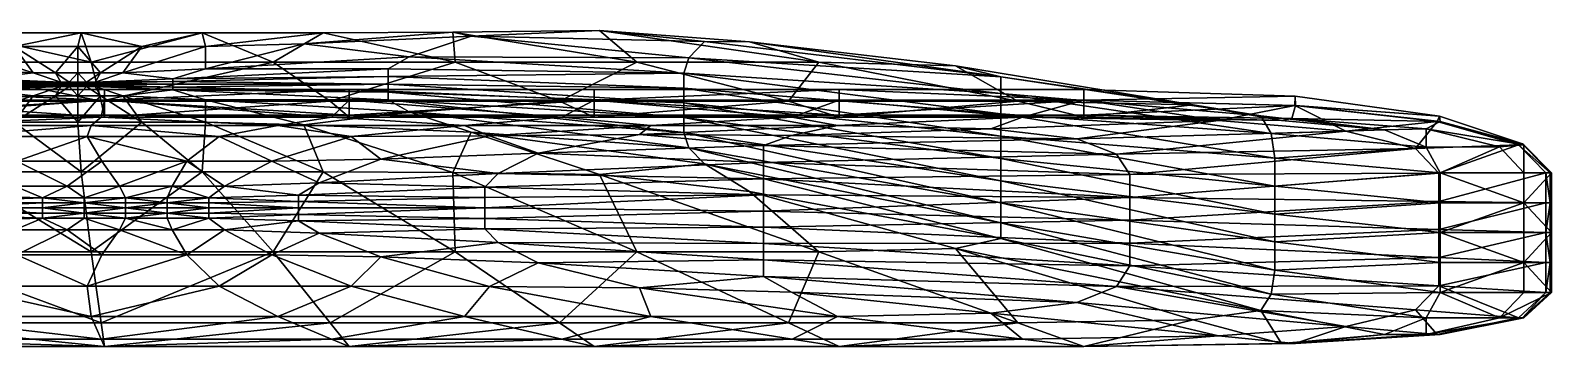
# Model space of a CAD drawing. Header units: centimetres. Extents: x -1.31 to 1.83, y 0.68 to 1.07.
# Drawn here: x -0.07 to 1.832, y 0.678 to 1.073 of the extents above; entities that cross this region are included whole.
import ezdxf

# ---------------------------------------------------------------- set-up
doc = ezdxf.new("R2010")
doc.units = ezdxf.units.CM
doc.header["$MEASUREMENT"] = 0

msp = doc.modelspace()

# ---------------------------------------------------------------- meshes
at = {"color": 251, "true_color": 0x666666}
mesh = msp.add_polyface(dxfattribs=at)
corners = [(-0.0389, 0.9912, 1.5828), (-0.0669, 0.9912, 1.5828), (-0.0907, 0.9583, 1.5828), (-0.1704, 0.9862, 1.5828), (-0.1705, 0.9583, 1.5828), (-0.0324, 1.003, 1.5828), (-0.0324, 1.0044, 1.5828), (-0.1294, 1.0023, 1.5828), (-0.1294, 0.9988, 1.5828), (-0.1294, 1.0057, 1.5828), (-0.1294, 1.0091, 1.5828), (-0.3991, 1.0057, 1.5828), (-0.0324, 1.007, 1.5828), (-0.0324, 1.0057, 1.5828), (-0.1294, 1.0125, 1.5828), (-0.3991, 1.0154, 1.5828), (-0.0324, 1.0083, 1.5828), (-0.0389, 1.0201, 1.5828), (-0.0669, 1.0201, 1.5828), (-0.1704, 1.0251, 1.5828), (-0.0907, 1.053, 1.5828), (-0.1705, 1.053, 1.5828), (-0.158, 1.0698, 1.3039), (-0.3092, 1.0698, 1.3039), (-0.2934, 1.0562, 1.5828), (-0.0068, 1.0698, 1.3039), (-0.0109, 1.053, 1.5828), (-0.2685, 0.9844, -0.4643), (-0.2219, 1.0332, 0.4672), (0.018, 0.9844, -0.4643), (0.0056, 1.0332, 0.4672), (0.0222, 0.9993, -2.1654), (-0.2841, 0.9993, -2.1654), (0.0222, 0.9859, -1.7862), (-0.2841, 0.9859, -1.7862), (-0.2841, 0.9672, -1.4069), (0.0222, 0.9859, -2.5447), (-0.27, 0.9646, -3.1506), (-0.2841, 0.9859, -2.5447)]
mesh.append_faces([[corners[k] for k in face] for face in [(0, 1, 2), (1, 3, 4), (1, 0, 5), (6, 7, 5), (5, 7, 8), (3, 1, 8), (8, 1, 5), (9, 10, 11), (10, 9, 12), (12, 9, 13), (7, 6, 9), (9, 6, 13), (10, 14, 15), (16, 17, 18), (19, 14, 18), (18, 14, 16), (14, 10, 16), (16, 10, 12), (17, 20, 18), (18, 20, 21), (20, 22, 21), (21, 22, 23), (24, 19, 21), (21, 19, 18), (22, 20, 25), (25, 20, 26), (20, 17, 26), (27, 28, 29), (29, 28, 30), (28, 22, 30), (30, 22, 25), (31, 32, 33), (33, 32, 34), (34, 35, 33), (36, 37, 38), (38, 32, 36), (36, 32, 31)]], dxfattribs={"color": 251})
mesh = msp.add_polyface(dxfattribs=at)
corners = [(0.1445, 0.8962, 1.2999), (0.0689, 0.9583, 1.5828), (-0.0068, 0.8962, 1.2999), (-0.0109, 0.9583, 1.5828), (0.0171, 0.9912, 1.5828), (0.0451, 0.9912, 1.5828), (0.1486, 0.9583, 1.5828), (0.1076, 0.9988, 1.5828), (0.0106, 1.003, 1.5828), (0.1076, 1.0023, 1.5828), (0.0106, 1.0044, 1.5828), (-0.0002, 1.0044, 1.5828), (-0.0002, 1.003, 1.5828), (0.1076, 1.0057, 1.5828), (0.0106, 1.0057, 1.5828), (0.1076, 1.0091, 1.5828), (0.0106, 1.007, 1.5828), (-0.0002, 1.007, 1.5828), (-0.0002, 1.0057, 1.5828), (0.0106, 1.0083, 1.5828), (0.1076, 1.0125, 1.5828), (0.0451, 1.0201, 1.5828), (0.0171, 1.0201, 1.5828), (-0.0002, 1.0083, 1.5828), (-0.0109, 1.053, 1.5828), (0.0689, 1.053, 1.5828), (0.1445, 1.0698, 1.3039), (-0.0068, 1.0698, 1.3039), (0.1486, 1.053, 1.5828), (0.0056, 1.0332, 0.4672), (0.2332, 1.0332, 0.4672), (0.018, 0.9844, -0.4643), (0.0056, 0.9541, -4.2099), (0.1658, 0.9405, -5.327), (0.0007, 0.9405, -5.327), (0.1251, 0.9096, -6.1067), (0.0189, 0.9096, -6.1067), (0.0412, 0.8785, -6.565)]
mesh.append_faces([[corners[k] for k in face] for face in [(0, 1, 2), (2, 1, 3), (1, 4, 3), (4, 1, 5), (5, 1, 6), (5, 7, 8), (7, 9, 8), (8, 9, 10), (10, 11, 8), (8, 11, 12), (12, 4, 8), (8, 4, 5), (9, 13, 10), (10, 13, 14), (15, 16, 13), (13, 16, 14), (16, 17, 14), (14, 17, 18), (18, 11, 14), (14, 11, 10), (16, 15, 19), (19, 15, 20), (20, 21, 19), (21, 22, 19), (19, 22, 23), (23, 17, 19), (19, 17, 16), (24, 22, 25), (26, 27, 25), (25, 27, 24), (22, 21, 25), (25, 21, 28), (27, 26, 29), (30, 31, 29), (32, 33, 34), (34, 35, 36), (35, 37, 36)]], dxfattribs={"color": 251})
mesh = msp.add_polyface(dxfattribs=at)
corners = [(0.2716, 0.9552, 1.5828), (0.1486, 0.9862, 1.5828), (0.1486, 0.9583, 1.5828), (0.0451, 0.9912, 1.5828), (0.0689, 0.9583, 1.5828), (0.1445, 0.8962, 1.2999), (0.2957, 0.8962, 1.2999), (0.1076, 0.9988, 1.5828), (0.1076, 1.0023, 1.5828), (0.3772, 0.9959, 1.5828), (0.3772, 0.9862, 1.5828), (0.3772, 1.0057, 1.5828), (0.1076, 1.0091, 1.5828), (0.1076, 1.0057, 1.5828), (0.1486, 1.0251, 1.5828), (0.0451, 1.0201, 1.5828), (0.1076, 1.0125, 1.5828), (0.3772, 1.0251, 1.5828), (0.3772, 1.0154, 1.5828), (0.1486, 1.053, 1.5828), (0.2716, 1.0562, 1.5828), (0.2957, 1.0698, 1.3039), (0.1445, 1.0698, 1.3039), (0.0689, 1.053, 1.5828), (0.0056, 1.0332, 0.4672), (0.2332, 1.0332, 0.4672), (0.3046, 0.9844, -0.4643), (0.018, 0.9844, -0.4643), (0.0222, 0.9646, -1.0277), (0.3284, 0.9646, -1.0277), (0.3284, 0.9672, -1.4069), (0.0222, 0.9672, -1.4069), (0.0222, 0.9859, -1.7862), (0.3284, 0.9859, -1.7862), (0.3284, 0.9993, -2.1654), (0.0222, 0.9993, -2.1654), (0.0222, 0.9859, -2.5447), (0.3284, 0.9859, -2.5447), (0.3061, 0.9646, -3.1506), (0.018, 0.9646, -3.1506), (0.239, 0.9541, -4.2099), (0.0056, 0.9541, -4.2099), (0.1658, 0.9405, -5.327), (0.1251, 0.9096, -6.1067), (0.0007, 0.9405, -5.327), (0.1068, 0.8785, -6.565), (0.1723, 0.8785, -6.565), (0.2314, 0.9096, -6.1067)]
mesh.append_faces([[corners[k] for k in face] for face in [(0, 1, 2), (2, 1, 3), (4, 5, 2), (2, 5, 6), (1, 7, 3), (8, 7, 9), (7, 1, 10), (11, 12, 13), (13, 8, 11), (14, 15, 16), (17, 14, 16), (12, 18, 16), (15, 14, 19), (19, 14, 20), (21, 22, 19), (19, 22, 23), (24, 22, 25), (26, 27, 25), (22, 21, 25), (27, 26, 28), (28, 26, 29), (29, 30, 28), (28, 30, 31), (31, 30, 32), (32, 30, 33), (33, 34, 32), (32, 34, 35), (35, 34, 36), (36, 34, 37), (37, 38, 36), (36, 38, 39), (38, 40, 39), (39, 40, 41), (40, 42, 41), (42, 43, 44), (45, 43, 46), (46, 43, 47), (43, 42, 47)]], dxfattribs={"color": 251})
mesh = msp.add_polyface(dxfattribs=at)
corners = [(0.4577, 0.8954, 1.2999), (0.2716, 0.9552, 1.5828), (0.2957, 0.8962, 1.2999), (0.1486, 0.9583, 1.5828), (0.1486, 0.9862, 1.5828), (0.4031, 0.9712, 1.5828), (0.4808, 0.9457, 1.5828), (0.3772, 0.9959, 1.5828), (0.1076, 0.9988, 1.5828), (0.3772, 0.9862, 1.5828), (0.3772, 1.0154, 1.5828), (0.1076, 1.0091, 1.5828), (0.3772, 1.0057, 1.5828), (0.1076, 1.0023, 1.5828), (0.4031, 1.0401, 1.5828), (0.1486, 1.0251, 1.5828), (0.3772, 1.0251, 1.5828), (0.1076, 1.0125, 1.5828), (0.4577, 1.0706, 1.3039), (0.2957, 1.0698, 1.3039), (0.2716, 1.0562, 1.5828), (0.1486, 1.053, 1.5828), (0.4808, 1.0657, 1.5828), (0.4607, 1.0332, 0.4672), (0.5912, 0.9844, -0.4643), (0.3046, 0.9844, -0.4643), (0.2332, 1.0332, 0.4672), (0.6347, 0.9646, -1.0277), (0.3284, 0.9672, -1.4069), (0.3284, 0.9646, -1.0277), (0.6347, 0.9859, -1.7862), (0.3284, 0.9993, -2.1654), (0.3284, 0.9859, -1.7862), (0.3061, 0.9646, -3.1506), (0.3284, 0.9859, -2.5447), (0.5941, 0.9646, -3.1506), (0.6347, 0.9859, -2.5447), (0.4723, 0.9541, -4.2099), (0.5036, 0.9411, -5.3079), (0.3309, 0.9405, -5.327), (0.1658, 0.9405, -5.327), (0.239, 0.9541, -4.2099), (0.3678, 0.9121, -6.0304), (0.2314, 0.9096, -6.1067), (0.2907, 0.8824, -6.4313), (0.1723, 0.8785, -6.565), (0.5147, 0.8942, -6.0304), (0.4981, 0.8771, -6.1067)]
mesh.append_faces([[corners[k] for k in face] for face in [(0, 1, 2), (2, 1, 3), (4, 1, 5), (5, 1, 6), (1, 0, 6), (7, 8, 9), (9, 4, 5), (10, 11, 12), (12, 13, 7), (14, 15, 16), (17, 10, 16), (18, 19, 20), (20, 19, 21), (22, 18, 20), (15, 14, 20), (20, 14, 22), (19, 18, 23), (24, 25, 23), (23, 25, 26), (26, 19, 23), (27, 28, 29), (25, 24, 29), (30, 31, 32), (32, 28, 30), (33, 34, 35), (34, 31, 36), (37, 38, 39), (40, 41, 39), (39, 41, 37), (41, 33, 37), (37, 33, 35), (38, 42, 39), (39, 42, 43), (42, 44, 43), (43, 44, 45), (43, 40, 39), (44, 42, 46), (47, 44, 46)]], dxfattribs={"color": 251})
mesh = msp.add_polyface(dxfattribs=at)
corners = [(0.7726, 0.9062, 1.3019), (0.7532, 0.9265, 1.3034), (0.4808, 0.9457, 1.5828), (0.4031, 0.9712, 1.5828), (0.7467, 0.9456, 1.3039), (0.3772, 0.9862, 1.5828), (0.7467, 0.9641, 1.3039), (0.3772, 0.9959, 1.5828), (0.7467, 0.9825, 1.3039), (0.3772, 1.0057, 1.5828), (0.7467, 1.001, 1.3039), (0.3772, 1.0154, 1.5828), (0.7467, 1.0194, 1.3039), (0.3772, 1.0251, 1.5828), (0.7532, 1.0386, 1.3039), (0.4031, 1.0401, 1.5828), (0.4808, 1.0657, 1.5828), (0.7726, 1.0592, 1.3039), (0.6413, 1.0729, 1.3039), (0.4577, 1.0706, 1.3039), (0.4607, 1.0332, 0.4672), (0.6882, 1.0332, 0.4672), (0.8777, 0.9844, -0.4643), (0.5912, 0.9844, -0.4643), (0.6347, 0.9646, -1.0277), (0.9409, 0.9672, -1.4069), (0.6347, 0.9672, -1.4069), (0.3284, 0.9672, -1.4069), (0.3284, 0.9646, -1.0277), (0.6347, 0.9859, -1.7862), (0.6347, 0.9993, -2.1654), (0.3284, 0.9993, -2.1654), (0.6347, 0.9859, -2.5447), (0.8821, 0.9646, -3.1506), (0.5941, 0.9646, -3.1506), (0.3284, 0.9859, -2.5447), (0.7057, 0.9541, -4.2099), (0.4723, 0.9541, -4.2099), (0.5036, 0.9411, -5.3079), (0.6914, 0.943, -5.2507), (0.8464, 0.9291, -5.2507), (0.5645, 0.9196, -5.8013)]
mesh.append_faces([[corners[k] for k in face] for face in [(0, 1, 2), (2, 1, 3), (1, 4, 3), (3, 4, 5), (4, 6, 5), (5, 6, 7), (6, 8, 7), (7, 8, 9), (8, 10, 9), (9, 10, 11), (10, 12, 11), (11, 12, 13), (14, 15, 12), (12, 15, 13), (15, 14, 16), (16, 14, 17), (17, 18, 16), (18, 19, 16), (20, 19, 21), (22, 23, 21), (21, 23, 20), (19, 18, 21), (23, 22, 24), (24, 25, 26), (26, 27, 24), (28, 23, 24), (26, 25, 29), (30, 31, 29), (29, 27, 26), (32, 33, 34), (34, 35, 32), (32, 31, 30), (33, 36, 34), (34, 36, 37), (36, 38, 37), (38, 36, 39), (39, 40, 41), (41, 38, 39)]], dxfattribs={"color": 251})
mesh = msp.add_polyface(dxfattribs=at)
corners = [(0.829, 1.0588, 1.087), (0.6413, 1.0729, 1.3039), (0.7726, 1.0592, 1.3039), (0.9157, 1.0332, 0.4672), (1.0864, 1.0286, 0.4672), (1.1643, 0.9844, -0.4643), (0.8777, 0.9844, -0.4643), (0.6882, 1.0332, 0.4672), (0.6347, 0.9646, -1.0277), (0.9409, 0.9646, -1.0277), (0.9409, 0.9672, -1.4069), (0.6347, 0.9859, -1.7862), (0.9409, 0.9859, -1.7862), (0.9409, 0.9993, -2.1654), (0.6347, 0.9993, -2.1654), (0.6347, 0.9859, -2.5447), (0.9409, 0.9859, -2.5447), (0.8821, 0.9646, -3.1506), (1.1701, 0.9646, -3.1506), (1.1306, 0.95, -4.2099), (0.8813, 0.9419, -4.9582), (0.9391, 0.9541, -4.2099), (0.6914, 0.943, -5.2507), (0.7057, 0.9541, -4.2099), (0.8464, 0.9291, -5.2507), (0.8464, 0.9081, -5.3079), (0.5645, 0.9196, -5.8013), (0.7467, 0.9641, 1.3039), (0.7467, 0.9456, 1.3039), (1.1433, 0.8853, 0.4672), (0.7532, 0.9265, 1.3034), (1.1433, 0.8576, 0.4672), (0.7467, 1.001, 1.3039), (0.7467, 0.9825, 1.3039), (1.1433, 0.9408, 0.4672), (1.1433, 0.9131, 0.4672), (0.7532, 1.0386, 1.3039), (0.7467, 1.0194, 1.3039), (1.1433, 0.994, 0.4672), (1.1433, 0.9686, 0.4672), (0.8464, 0.9081, -5.3079), (0.8464, 0.9291, -5.2507), (1.2879, 0.9182, -4.2099), (0.8813, 0.9419, -4.9582), (1.2384, 0.9377, -4.2099), (1.1433, 1.0148, 0.4672)]
mesh.append_faces([[corners[k] for k in face] for face in [(0, 1, 2), (1, 0, 3), (3, 0, 4), (5, 6, 3), (3, 6, 7), (7, 1, 3), (8, 6, 9), (9, 10, 8), (6, 5, 9), (11, 10, 12), (12, 13, 11), (11, 13, 14), (14, 13, 15), (15, 13, 16), (16, 17, 15), (17, 16, 18), (19, 20, 21), (21, 20, 22), (22, 23, 21), (23, 17, 21), (21, 17, 18), (20, 24, 22), (24, 25, 26), (27, 28, 29), (28, 30, 31), (32, 33, 34), (34, 33, 35), (33, 27, 35), (35, 27, 29), (36, 37, 38), (38, 37, 39), (37, 32, 39), (39, 32, 34), (40, 41, 42), (41, 43, 44), (45, 0, 2), (2, 36, 45), (45, 36, 38)]], dxfattribs={"color": 251})
mesh = msp.add_polyface(dxfattribs=at)
corners = [(-0.0109, 0.9583, 1.5828), (0.0171, 0.9912, 1.5828), (-0.0109, 0.9912, 1.5828), (-0.0389, 0.9912, 1.5828), (-0.0324, 1.003, 1.5828), (-0.0217, 1.003, 1.5828), (-0.0217, 1.0044, 1.5828), (-0.0324, 1.0044, 1.5828), (-0.0002, 1.003, 1.5828), (-0.0109, 1.003, 1.5828), (-0.0002, 1.0044, 1.5828), (-0.0109, 1.0044, 1.5828), (-0.0324, 1.0057, 1.5828), (-0.0217, 1.0057, 1.5828), (-0.0217, 1.007, 1.5828), (-0.0324, 1.007, 1.5828), (-0.0109, 1.0057, 1.5828), (-0.0002, 1.0057, 1.5828), (-0.0002, 1.007, 1.5828), (-0.0109, 1.007, 1.5828), (-0.0324, 1.0083, 1.5828), (-0.0217, 1.0083, 1.5828), (-0.0389, 1.0201, 1.5828), (-0.0109, 1.0083, 1.5828), (-0.0002, 1.0083, 1.5828), (0.0171, 1.0201, 1.5828), (-0.0109, 1.0201, 1.5828), (-0.0109, 1.053, 1.5828)]
mesh.append_faces([[corners[k] for k in face] for face in [(0, 1, 2), (2, 3, 0), (4, 3, 5), (5, 6, 4), (4, 6, 7), (1, 8, 2), (2, 8, 9), (8, 10, 9), (9, 10, 11), (11, 6, 9), (9, 6, 5), (3, 2, 5), (5, 2, 9), (7, 6, 12), (12, 6, 13), (13, 14, 12), (12, 14, 15), (11, 10, 16), (16, 10, 17), (17, 18, 16), (16, 18, 19), (19, 14, 16), (16, 14, 13), (13, 6, 16), (16, 6, 11), (15, 14, 20), (20, 14, 21), (21, 22, 20), (19, 18, 23), (23, 18, 24), (25, 26, 24), (24, 26, 23), (22, 21, 26), (26, 21, 23), (21, 14, 23), (23, 14, 19), (26, 25, 27), (27, 22, 26)]], dxfattribs={"color": 251})
mesh = msp.add_polyface(dxfattribs=at)
corners = [(1.3836, 0.9799, -0.4643), (1.1643, 0.9844, -0.4643), (1.0864, 1.0286, 0.4672), (0.9157, 1.0332, 0.4672), (1.2471, 0.9646, -1.0277), (1.4942, 0.9606, -1.0277), (1.2471, 0.9672, -1.4069), (0.9409, 0.9672, -1.4069), (0.9409, 0.9646, -1.0277), (1.5116, 0.9793, -1.7862), (1.2471, 0.9859, -1.7862), (1.5114, 0.9909, -2.1654), (1.2471, 0.9993, -2.1654), (0.9409, 0.9993, -2.1654), (0.9409, 0.9859, -1.7862), (1.2471, 0.9859, -2.5447), (1.4152, 0.9603, -3.1506), (1.1701, 0.9646, -3.1506), (0.9409, 0.9859, -2.5447), (1.1306, 0.95, -4.2099), (0.9391, 0.9541, -4.2099), (1.1433, 0.8326, 0.4652), (0.7726, 0.9062, 1.3019), (1.1433, 0.8131, 0.4591), (1.1433, 0.8576, 0.4672), (1.4857, 0.8087, -0.4643), (1.1433, 0.8853, 0.4672), (1.4857, 0.8436, -0.4643), (1.1433, 0.9131, 0.4672), (1.4857, 0.8786, -0.4643), (1.1433, 0.9408, 0.4672), (1.3044, 0.8643, -4.2099), (0.8463, 0.8876, -5.327), (1.3044, 0.8928, -4.2099), (0.8464, 0.9081, -5.3079), (1.2879, 0.9182, -4.2099), (1.4857, 0.9135, -0.4643), (1.1433, 0.9686, 0.4672), (1.4813, 0.9442, -0.4643), (1.1433, 0.994, 0.4672), (0.8464, 0.9291, -5.2507), (1.2384, 0.9377, -4.2099), (0.8813, 0.9419, -4.9582), (1.1306, 0.95, -4.2099), (1.4152, 0.9603, -3.1506), (1.5745, 0.9472, -3.1506), (1.4683, 0.9664, -0.4643), (1.1433, 1.0148, 0.4672), (1.3836, 0.9799, -0.4643), (1.0864, 1.0286, 0.4672), (0.829, 1.0588, 1.087)]
mesh.append_faces([[corners[k] for k in face] for face in [(0, 1, 2), (2, 1, 3), (1, 0, 4), (5, 6, 4), (6, 7, 4), (4, 7, 8), (8, 1, 4), (6, 9, 10), (10, 11, 12), (12, 13, 10), (10, 13, 14), (14, 7, 10), (10, 7, 6), (12, 11, 15), (15, 16, 17), (17, 18, 15), (18, 13, 15), (15, 13, 12), (16, 19, 17), (17, 19, 20), (21, 22, 23), (24, 25, 26), (26, 27, 28), (28, 29, 30), (31, 32, 33), (33, 34, 35), (30, 36, 37), (36, 38, 37), (37, 38, 39), (35, 40, 41), (41, 42, 43), (43, 44, 41), (45, 35, 41), (38, 46, 39), (39, 46, 47), (46, 48, 47), (47, 48, 49), (49, 50, 47)]], dxfattribs={"color": 251})
mesh = msp.add_polyface(dxfattribs=at)
corners = [(-0.3092, 0.8962, 1.2999), (-0.158, 0.8962, 1.2999), (-0.1705, 0.9583, 1.5828), (-0.0907, 0.9583, 1.5828), (-0.0669, 0.9912, 1.5828), (-0.1704, 0.9862, 1.5828), (-0.2934, 0.9552, 1.5828), (-0.0109, 0.9583, 1.5828), (-0.0389, 0.9912, 1.5828), (-0.0068, 0.8962, 1.2999), (0.0222, 0.9672, -1.4069), (-0.2841, 0.9672, -1.4069), (0.0222, 0.9646, -1.0277), (-0.2841, 0.9646, -1.0277), (-0.2685, 0.9844, -0.4643), (0.018, 0.9844, -0.4643), (0.0222, 0.9859, -1.7862), (0.018, 0.9646, -3.1506), (-0.27, 0.9646, -3.1506), (0.0222, 0.9859, -2.5447), (0.0007, 0.9405, -5.327), (-0.1645, 0.9405, -5.327), (0.0056, 0.9541, -4.2099), (-0.2277, 0.9541, -4.2099), (-0.1936, 0.9096, -6.1067), (-0.0873, 0.9096, -6.1067), (-0.0243, 0.8785, -6.565), (-0.0899, 0.8785, -6.565), (-0.2213, 0.8824, -6.4313), (0.0189, 0.9096, -6.1067), (-0.0553, 0.8639, -6.7177), (-0.0033, 0.8639, -6.7177), (-0.0033, 0.8575, -6.7177), (-0.0553, 0.8575, -6.7177), (-0.1825, 0.8592, -6.565), (-0.1825, 0.8672, -6.565), (-0.0553, 0.8512, -6.7177), (-0.0033, 0.8512, -6.7177), (-0.0553, 0.8448, -6.7177), (-0.1825, 0.8512, -6.565), (-0.0068, 0.8962, 1.2999), (-0.158, 0.8962, 1.2999), (0.0056, 0.7965, 0.4509)]
mesh.append_faces([[corners[k] for k in face] for face in [(0, 1, 2), (2, 1, 3), (3, 4, 2), (2, 5, 6), (7, 8, 3), (1, 9, 3), (3, 9, 7), (10, 11, 12), (12, 11, 13), (13, 14, 12), (12, 14, 15), (16, 11, 10), (17, 18, 19), (20, 21, 22), (22, 21, 23), (18, 17, 23), (23, 17, 22), (24, 21, 25), (26, 27, 25), (25, 27, 24), (27, 28, 24), (29, 26, 25), (21, 20, 25), (25, 20, 29), (27, 26, 30), (30, 26, 31), (31, 32, 30), (30, 32, 33), (33, 34, 30), (30, 34, 35), (28, 27, 35), (35, 27, 30), (33, 32, 36), (36, 32, 37), (38, 39, 36), (34, 33, 39), (39, 33, 36), (40, 41, 42)]], dxfattribs={"color": 251})
mesh = msp.add_polyface(dxfattribs=at)
corners = [(1.2471, 0.9646, -1.0277), (1.3836, 0.9799, -0.4643), (1.4942, 0.9606, -1.0277), (1.5073, 0.9629, -1.4069), (1.2471, 0.9672, -1.4069), (1.5116, 0.9793, -1.7862), (1.5114, 0.9909, -2.1654), (1.2471, 0.9859, -1.7862), (1.2471, 0.9859, -2.5447), (1.5107, 0.9793, -2.5447), (1.4152, 0.9603, -3.1506), (1.2471, 0.6781, -2.5772), (1.4152, 0.6914, -3.1755), (1.5107, 0.6819, -2.5732), (1.5114, 0.6819, -2.1939), (1.2471, 0.6781, -2.198), (1.2471, 0.6781, -1.8187), (1.5116, 0.6819, -1.8147), (1.5073, 0.6819, -1.4354), (1.2471, 0.6781, -1.4395), (1.4942, 0.6819, -1.0561), (1.3836, 0.7116, -0.4892), (1.2471, 0.6781, -1.0602), (1.6618, 0.7238, -3.1542), (1.5745, 0.7032, -3.1649), (1.2879, 0.7532, -4.2119), (1.4152, 0.6914, -3.1755), (1.2384, 0.7331, -4.218), (1.5107, 0.6819, -2.5732), (1.4942, 0.6819, -1.0561), (1.5073, 0.6819, -1.4354), (1.623, 0.6932, -1.0439), (1.4813, 0.7436, -0.4679), (1.4683, 0.7232, -0.4785), (1.6752, 0.7139, -1.0317), (1.3836, 0.7116, -0.4892), (1.3044, 0.8074, -4.2099), (1.6909, 0.7892, -3.1506), (1.3044, 0.7789, -4.2099), (1.6909, 0.754, -3.1506), (1.3044, 0.8643, -4.2099), (1.6909, 0.8594, -3.1506), (1.3044, 0.8358, -4.2099), (1.6909, 0.8243, -3.1506), (1.4857, 0.8436, -0.4643), (1.4857, 0.8786, -0.4643), (1.1433, 0.9131, 0.4672), (1.2879, 0.9182, -4.2099), (1.6618, 0.9253, -3.1506), (1.3044, 0.8928, -4.2099), (1.6909, 0.8946, -3.1506), (1.4813, 0.9442, -0.4643), (1.4857, 0.9135, -0.4643), (1.6752, 0.9272, -1.0277), (1.1433, 0.9408, 0.4672), (1.2384, 0.9377, -4.2099), (1.4152, 0.9603, -3.1506), (1.5745, 0.9472, -3.1506), (1.5107, 0.9793, -2.5447), (1.623, 0.9486, -1.0277), (1.5073, 0.9629, -1.4069), (1.4942, 0.9606, -1.0277), (1.3836, 0.9799, -0.4643), (1.4683, 0.9664, -0.4643)]
mesh.append_faces([[corners[k] for k in face] for face in [(0, 1, 2), (3, 4, 2), (3, 5, 4), (5, 6, 7), (8, 6, 9), (9, 10, 8), (11, 12, 13), (14, 15, 13), (16, 14, 17), (18, 19, 17), (18, 20, 19), (20, 21, 22), (23, 24, 25), (24, 26, 27), (26, 24, 28), (29, 30, 31), (32, 33, 34), (35, 29, 33), (33, 29, 31), (36, 37, 38), (23, 25, 39), (39, 25, 38), (40, 41, 42), (43, 36, 42), (44, 45, 46), (47, 48, 49), (49, 48, 50), (50, 40, 49), (51, 52, 53), (45, 52, 54), (55, 56, 57), (48, 47, 57), (56, 58, 57), (59, 60, 61), (62, 63, 61), (61, 63, 59), (63, 51, 59)]], dxfattribs={"color": 251})
mesh = msp.add_polyface(dxfattribs=at)
corners = [(1.5107, 0.6819, -2.5732), (1.5745, 0.7032, -3.1649), (1.689, 0.6932, -2.561), (1.6618, 0.7238, -3.1542), (1.6917, 0.6932, -2.1817), (1.5114, 0.6819, -2.1939), (1.5116, 0.6819, -1.8147), (1.6927, 0.6932, -1.8024), (1.6752, 0.6932, -1.4232), (1.5073, 0.6819, -1.4354), (1.623, 0.6932, -1.0439), (1.7666, 0.7139, -1.411), (1.6752, 0.7139, -1.0317), (1.4683, 0.7232, -0.4785), (1.3044, 0.7789, -4.2099), (1.6909, 0.7892, -3.1506), (1.6909, 0.754, -3.1506), (1.4857, 0.8087, -0.4643), (1.4857, 0.7737, -0.4643), (1.6927, 0.7831, -1.0277), (1.6927, 0.7457, -1.0277), (1.4813, 0.7436, -0.4679), (1.3044, 0.8358, -4.2099), (1.6909, 0.8594, -3.1506), (1.6909, 0.8243, -3.1506), (1.3044, 0.8074, -4.2099), (1.4857, 0.8786, -0.4643), (1.4857, 0.8436, -0.4643), (1.6927, 0.8578, -1.0277), (1.6927, 0.8205, -1.0277), (1.3044, 0.8643, -4.2099), (1.6909, 0.8946, -3.1506), (1.6752, 0.9272, -1.0277), (1.4857, 0.9135, -0.4643), (1.6927, 0.8952, -1.0277), (1.689, 0.9592, -2.5447), (1.6618, 0.9253, -3.1506), (1.5745, 0.9472, -3.1506), (1.5107, 0.9793, -2.5447), (1.5114, 0.9909, -2.1654), (1.6917, 0.9659, -2.1654), (1.5116, 0.9793, -1.7862), (1.6927, 0.9592, -1.7862), (1.5073, 0.9629, -1.4069), (1.6752, 0.9499, -1.4069), (1.623, 0.9486, -1.0277), (1.4813, 0.9442, -0.4643)]
mesh.append_faces([[corners[k] for k in face] for face in [(0, 1, 2), (1, 3, 2), (4, 5, 2), (2, 5, 0), (5, 4, 6), (6, 4, 7), (8, 9, 7), (7, 9, 6), (10, 9, 8), (11, 12, 8), (8, 12, 10), (12, 13, 10), (14, 15, 16), (17, 18, 19), (19, 18, 20), (18, 21, 20), (20, 21, 12), (22, 23, 24), (15, 25, 24), (26, 27, 28), (28, 27, 29), (27, 17, 29), (29, 17, 19), (23, 30, 31), (32, 33, 34), (33, 26, 34), (34, 26, 28), (35, 36, 37), (37, 38, 35), (39, 40, 38), (38, 40, 35), (39, 41, 40), (40, 41, 42), (41, 43, 42), (42, 43, 44), (32, 44, 45), (44, 43, 45), (45, 46, 32)]], dxfattribs={"color": 251})
mesh = msp.add_polyface(dxfattribs=at)
corners = [(1.6909, 0.8594, -3.1506), (1.8246, 0.8578, -2.5447), (1.6909, 0.8243, -3.1506), (1.8246, 0.8205, -2.5447), (1.8301, 0.8578, -2.1654), (1.8301, 0.8205, -2.1654), (1.8319, 0.8205, -1.7862), (1.8319, 0.8578, -1.7862), (1.7971, 0.8578, -1.4069), (1.7971, 0.8205, -1.4069), (1.6927, 0.8205, -1.0277), (1.6927, 0.8578, -1.0277), (1.8246, 0.8952, -2.5447), (1.6909, 0.8946, -3.1506), (1.6618, 0.9253, -3.1506), (1.7907, 0.9299, -2.5447), (1.7955, 0.9315, -2.1654), (1.8301, 0.8952, -2.1654), (1.8319, 0.8952, -1.7862), (1.7971, 0.9299, -1.7862), (1.7666, 0.9275, -1.4069), (1.7971, 0.8952, -1.4069), (1.6927, 0.8952, -1.0277), (1.6752, 0.9272, -1.0277), (1.689, 0.9592, -2.5447), (1.6917, 0.9659, -2.1654), (1.6927, 0.9592, -1.7862), (1.6752, 0.9499, -1.4069)]
mesh.append_faces([[corners[k] for k in face] for face in [(0, 1, 2), (2, 1, 3), (1, 4, 3), (3, 4, 5), (5, 4, 6), (6, 4, 7), (7, 8, 6), (6, 8, 9), (9, 8, 10), (10, 8, 11), (1, 0, 12), (12, 0, 13), (14, 15, 13), (13, 15, 12), (16, 17, 15), (15, 17, 12), (17, 4, 12), (12, 4, 1), (7, 4, 18), (18, 4, 17), (16, 19, 17), (17, 19, 18), (20, 21, 19), (19, 21, 18), (21, 8, 18), (18, 8, 7), (11, 8, 22), (22, 8, 21), (21, 20, 22), (22, 20, 23), (15, 14, 24), (25, 16, 24), (24, 16, 15), (19, 16, 26), (26, 16, 25), (20, 19, 27), (27, 19, 26), (20, 27, 23)]], dxfattribs={"color": 251})
mesh = msp.add_polyface(dxfattribs=at)
corners = [(0.6413, 0.893, 1.2999), (0.7726, 0.9062, 1.3019), (0.4808, 0.9457, 1.5828), (0.4577, 0.8954, 1.2999), (0.5645, 0.9196, -5.8013), (0.8464, 0.9081, -5.3079), (0.5147, 0.8942, -6.0304), (0.3678, 0.9121, -6.0304), (0.5036, 0.9411, -5.3079), (0.8463, 0.8876, -5.327), (0.4981, 0.8771, -6.1067), (0.8463, 0.8675, -5.327), (0.4981, 0.8641, -6.1067), (0.4981, 0.8512, -6.1067), (0.8463, 0.8473, -5.327), (0.8463, 0.8272, -5.327), (0.4981, 0.8382, -6.1067), (0.4981, 0.8253, -6.1067), (0.8463, 0.807, -5.327), (0.8464, 0.7866, -5.3084), (0.5147, 0.8082, -6.0304), (0.5645, 0.7828, -5.8013), (0.8464, 0.7654, -5.2527), (0.6914, 0.7513, -5.2547), (0.5036, 0.7531, -5.312), (0.3678, 0.7902, -6.0304), (0.4723, 0.7157, -4.2261), (0.7057, 0.7157, -4.2261), (0.8821, 0.6875, -3.1791), (0.5941, 0.6875, -3.1791), (0.6347, 0.6781, -2.5772), (0.6347, 0.6781, -2.198), (0.3284, 0.6781, -2.198), (0.3284, 0.6781, -2.5772), (0.6347, 0.6781, -1.4395), (0.3284, 0.6781, -1.4395), (0.6347, 0.6781, -1.8187), (0.6347, 0.6781, -1.0602), (0.8777, 0.7077, -0.4928), (0.5912, 0.7077, -0.4928), (0.3284, 0.6781, -1.0602), (0.6882, 0.7965, 0.4509), (0.4607, 0.7965, 0.4509), (0.4577, 0.8954, 1.2999), (0.6413, 0.893, 1.2999)]
mesh.append_faces([[corners[k] for k in face] for face in [(0, 1, 2), (2, 3, 0), (4, 5, 6), (6, 7, 4), (7, 8, 4), (5, 9, 6), (6, 9, 10), (9, 11, 10), (10, 11, 12), (12, 11, 13), (13, 11, 14), (15, 16, 14), (14, 16, 13), (16, 15, 17), (17, 15, 18), (19, 20, 18), (18, 20, 17), (20, 19, 21), (22, 23, 21), (23, 24, 21), (25, 20, 21), (26, 24, 27), (28, 29, 27), (27, 29, 26), (24, 23, 27), (29, 28, 30), (31, 32, 30), (33, 29, 30), (34, 35, 36), (36, 32, 31), (37, 38, 39), (39, 40, 37), (37, 35, 34), (38, 41, 39), (39, 41, 42), (41, 43, 42), (43, 41, 44)]], dxfattribs={"color": 251})
mesh = msp.add_polyface(dxfattribs=at)
corners = [(0.829, 0.8716, 1.0807), (0.7726, 0.9062, 1.3019), (0.6413, 0.893, 1.2999), (0.5645, 0.7828, -5.8013), (0.8464, 0.7866, -5.3084), (0.8464, 0.7654, -5.2527), (0.8813, 0.7461, -4.9645), (0.6914, 0.7513, -5.2547), (0.9391, 0.7157, -4.2261), (1.1306, 0.72, -4.2241), (1.1701, 0.6875, -3.1791), (0.8821, 0.6875, -3.1791), (0.7057, 0.7157, -4.2261), (0.6347, 0.6781, -2.5772), (0.9409, 0.6781, -2.5772), (0.9409, 0.6781, -2.198), (0.6347, 0.6781, -2.198), (0.6347, 0.6781, -1.8187), (0.9409, 0.6781, -1.8187), (0.9409, 0.6781, -1.4395), (0.6347, 0.6781, -1.4395), (0.6347, 0.6781, -1.0602), (0.9409, 0.6781, -1.0602), (0.8777, 0.7077, -0.4928), (1.1643, 0.7077, -0.4928), (1.0864, 0.8007, 0.453), (0.829, 0.8716, 1.0807), (0.9157, 0.7965, 0.4509), (0.6413, 0.893, 1.2999), (0.6882, 0.7965, 0.4509), (1.2384, 0.7331, -4.218), (0.8813, 0.7461, -4.9645), (0.8464, 0.7654, -5.2527), (0.8464, 0.7866, -5.3084), (1.2879, 0.7532, -4.2119), (0.7532, 0.9265, 1.3034), (1.1433, 0.8326, 0.4652), (1.1433, 0.8131, 0.4591), (1.3044, 0.7789, -4.2099), (0.8463, 0.807, -5.327), (0.8463, 0.8272, -5.327), (1.3044, 0.8074, -4.2099), (1.1433, 0.8853, 0.4672), (0.7467, 0.9456, 1.3039), (1.1433, 0.8576, 0.4672), (1.3044, 0.8358, -4.2099), (0.8463, 0.8473, -5.327), (0.8463, 0.8675, -5.327), (1.3044, 0.8643, -4.2099), (0.8463, 0.8876, -5.327), (0.8464, 0.9081, -5.3079), (1.3044, 0.8928, -4.2099)]
mesh.append_faces([[corners[k] for k in face] for face in [(0, 1, 2), (3, 4, 5), (6, 7, 5), (7, 6, 8), (8, 6, 9), (10, 11, 8), (8, 11, 12), (12, 7, 8), (13, 11, 14), (14, 15, 13), (13, 15, 16), (11, 10, 14), (16, 15, 17), (17, 15, 18), (18, 19, 17), (17, 19, 20), (20, 19, 21), (21, 19, 22), (22, 23, 21), (23, 22, 24), (25, 26, 27), (27, 26, 28), (28, 29, 27), (29, 23, 27), (27, 23, 24), (30, 31, 32), (33, 34, 32), (35, 1, 36), (1, 0, 37), (38, 33, 39), (40, 41, 39), (42, 43, 44), (44, 35, 36), (45, 40, 46), (47, 48, 46), (47, 49, 48), (49, 50, 51)]], dxfattribs={"color": 251})
mesh = msp.add_polyface(dxfattribs=at)
corners = [(-0.0033, 0.8512, -6.7177), (-0.0033, 0.8448, -6.7177), (-0.0553, 0.8512, -6.7177), (-0.0553, 0.8448, -6.7177), (-0.1825, 0.8432, -6.565), (-0.1825, 0.8512, -6.565), (-0.0553, 0.8385, -6.7177), (-0.0033, 0.8385, -6.7177), (-0.0243, 0.8239, -6.565), (-0.0899, 0.8239, -6.565), (-0.2213, 0.8199, -6.4313), (-0.1825, 0.8352, -6.565), (-0.0873, 0.7927, -6.1067), (-0.1936, 0.7927, -6.1067), (-0.1645, 0.7537, -5.3311), (0.0007, 0.7537, -5.3311), (0.0189, 0.7927, -6.1067), (-0.27, 0.6875, -3.1791), (-0.2277, 0.7157, -4.2261), (0.018, 0.6875, -3.1791), (0.0056, 0.7157, -4.2261), (0.0222, 0.6781, -2.198), (-0.2841, 0.6781, -2.198), (0.0222, 0.6781, -2.5772), (-0.2841, 0.6781, -2.5772), (0.0222, 0.6781, -1.4395), (-0.2841, 0.6781, -1.4395), (0.0222, 0.6781, -1.8187), (-0.2841, 0.6781, -1.8187), (0.018, 0.7077, -0.4928), (-0.2685, 0.7077, -0.4928), (0.0222, 0.6781, -1.0602), (-0.2841, 0.6781, -1.0602), (0.0056, 0.7965, 0.4509), (-0.158, 0.8962, 1.2999), (-0.2219, 0.7965, 0.4509)]
mesh.append_faces([[corners[k] for k in face] for face in [(0, 1, 2), (2, 1, 3), (4, 5, 3), (3, 1, 6), (6, 1, 7), (7, 8, 6), (6, 8, 9), (10, 11, 9), (9, 11, 6), (11, 4, 6), (6, 4, 3), (8, 12, 9), (9, 12, 13), (12, 14, 13), (13, 10, 9), (14, 12, 15), (15, 12, 16), (12, 8, 16), (17, 18, 19), (19, 18, 20), (18, 14, 20), (20, 14, 15), (21, 22, 23), (23, 22, 24), (24, 17, 23), (23, 17, 19), (25, 26, 27), (27, 26, 28), (28, 22, 27), (27, 22, 21), (29, 30, 31), (31, 30, 32), (32, 26, 31), (31, 26, 25), (33, 34, 35), (30, 29, 35), (35, 29, 33)]], dxfattribs={"color": 251})
mesh = msp.add_polyface(dxfattribs=at)
corners = [(0.1068, 0.8785, -6.565), (0.0412, 0.8785, -6.565), (0.1251, 0.9096, -6.1067), (-0.0243, 0.8785, -6.565), (0.0189, 0.9096, -6.1067), (0.0487, 0.8639, -6.7177), (0.1007, 0.8639, -6.7177), (0.1007, 0.8575, -6.7177), (0.0487, 0.8575, -6.7177), (-0.0033, 0.8575, -6.7177), (-0.0033, 0.8639, -6.7177), (0.0487, 0.8512, -6.7177), (0.1007, 0.8512, -6.7177), (0.1007, 0.8448, -6.7177), (0.0487, 0.8448, -6.7177), (-0.0033, 0.8448, -6.7177), (-0.0033, 0.8512, -6.7177), (0.0487, 0.8385, -6.7177), (0.1007, 0.8385, -6.7177), (0.1068, 0.8239, -6.565), (0.0412, 0.8239, -6.565), (-0.0243, 0.8239, -6.565), (-0.0033, 0.8385, -6.7177), (0.1251, 0.7927, -6.1067), (0.0189, 0.7927, -6.1067), (0.1658, 0.7537, -5.3311), (0.0007, 0.7537, -5.3311), (0.0056, 0.7157, -4.2261), (0.239, 0.7157, -4.2261), (0.018, 0.6875, -3.1791), (0.3061, 0.6875, -3.1791), (0.0222, 0.6781, -2.5772), (0.0222, 0.6781, -1.0602), (0.3046, 0.7077, -0.4928), (0.018, 0.7077, -0.4928), (0.2332, 0.7965, 0.4509), (0.0056, 0.7965, 0.4509), (0.1445, 0.8962, 1.2999), (-0.0068, 0.8962, 1.2999)]
mesh.append_faces([[corners[k] for k in face] for face in [(0, 1, 2), (1, 3, 4), (1, 0, 5), (5, 0, 6), (6, 7, 5), (5, 7, 8), (8, 9, 5), (5, 9, 10), (3, 1, 10), (10, 1, 5), (8, 7, 11), (11, 7, 12), (12, 13, 11), (11, 13, 14), (14, 15, 11), (11, 15, 16), (16, 9, 11), (11, 9, 8), (14, 13, 17), (17, 13, 18), (18, 19, 17), (17, 19, 20), (21, 22, 20), (20, 22, 17), (22, 15, 17), (17, 15, 14), (19, 23, 20), (20, 23, 24), (25, 26, 23), (23, 26, 24), (24, 21, 20), (26, 25, 27), (28, 29, 27), (29, 30, 31), (32, 33, 34), (34, 35, 36), (36, 37, 38)]], dxfattribs={"color": 251})
mesh = msp.add_polyface(dxfattribs=at)
corners = [(0.1723, 0.8785, -6.565), (0.265, 0.8672, -6.565), (0.1527, 0.8639, -6.7177), (0.265, 0.8592, -6.565), (0.1527, 0.8575, -6.7177), (0.1007, 0.8575, -6.7177), (0.1007, 0.8639, -6.7177), (0.1068, 0.8785, -6.565), (0.265, 0.8512, -6.565), (0.1527, 0.8512, -6.7177), (0.1527, 0.8448, -6.7177), (0.1007, 0.8448, -6.7177), (0.1007, 0.8512, -6.7177), (0.265, 0.8432, -6.565), (0.1527, 0.8385, -6.7177), (0.265, 0.8352, -6.565), (0.1723, 0.8239, -6.565), (0.1068, 0.8239, -6.565), (0.1007, 0.8385, -6.7177), (0.2314, 0.7927, -6.1067), (0.1658, 0.7537, -5.3311), (0.1251, 0.7927, -6.1067), (0.0056, 0.7157, -4.2261), (0.239, 0.7157, -4.2261), (0.3061, 0.6875, -3.1791), (0.018, 0.6875, -3.1791), (0.0222, 0.6781, -2.5772), (0.3284, 0.6781, -2.5772), (0.3284, 0.6781, -2.198), (0.0222, 0.6781, -2.198), (0.0222, 0.6781, -1.8187), (0.3284, 0.6781, -1.8187), (0.3284, 0.6781, -1.4395), (0.0222, 0.6781, -1.4395), (0.0222, 0.6781, -1.0602), (0.3284, 0.6781, -1.0602), (0.3046, 0.7077, -0.4928), (0.2332, 0.7965, 0.4509), (0.018, 0.7077, -0.4928), (0.1445, 0.8962, 1.2999), (0.0056, 0.7965, 0.4509), (0.2957, 0.8962, 1.2999)]
mesh.append_faces([[corners[k] for k in face] for face in [(0, 1, 2), (1, 3, 2), (2, 3, 4), (4, 5, 2), (2, 5, 6), (6, 7, 2), (2, 7, 0), (3, 8, 4), (4, 8, 9), (8, 10, 9), (10, 11, 9), (9, 11, 12), (12, 5, 9), (9, 5, 4), (10, 13, 14), (15, 16, 14), (16, 17, 14), (14, 17, 18), (18, 11, 14), (14, 11, 10), (19, 20, 21), (17, 16, 21), (21, 16, 19), (22, 20, 23), (24, 25, 23), (26, 24, 27), (27, 28, 26), (26, 28, 29), (29, 28, 30), (30, 28, 31), (31, 32, 30), (30, 32, 33), (33, 32, 34), (34, 32, 35), (35, 36, 34), (36, 37, 38), (37, 39, 40), (39, 37, 41)]], dxfattribs={"color": 251})
mesh = msp.add_polyface(dxfattribs=at)
corners = [(0.2907, 0.8824, -6.4313), (0.265, 0.8672, -6.565), (0.1723, 0.8785, -6.565), (0.265, 0.8592, -6.565), (0.4981, 0.8641, -6.1067), (0.4981, 0.8771, -6.1067), (0.265, 0.8432, -6.565), (0.1527, 0.8448, -6.7177), (0.265, 0.8512, -6.565), (0.4981, 0.8382, -6.1067), (0.4981, 0.8512, -6.1067), (0.1527, 0.8385, -6.7177), (0.265, 0.8352, -6.565), (0.2907, 0.8199, -6.4313), (0.1723, 0.8239, -6.565), (0.5147, 0.8082, -6.0304), (0.4981, 0.8253, -6.1067), (0.2314, 0.7927, -6.1067), (0.3678, 0.7902, -6.0304), (0.5036, 0.7531, -5.312), (0.3309, 0.7537, -5.3311), (0.1658, 0.7537, -5.3311), (0.5645, 0.7828, -5.8013), (0.4723, 0.7157, -4.2261), (0.5941, 0.6875, -3.1791), (0.3061, 0.6875, -3.1791), (0.239, 0.7157, -4.2261), (0.6347, 0.6781, -2.5772), (0.3284, 0.6781, -2.198), (0.3284, 0.6781, -2.5772), (0.6347, 0.6781, -1.8187), (0.3284, 0.6781, -1.4395), (0.3284, 0.6781, -1.8187), (0.3046, 0.7077, -0.4928), (0.3284, 0.6781, -1.0602), (0.5912, 0.7077, -0.4928), (0.6347, 0.6781, -1.0602), (0.4607, 0.7965, 0.4509), (0.4577, 0.8954, 1.2999), (0.2957, 0.8962, 1.2999), (0.2332, 0.7965, 0.4509)]
mesh.append_faces([[corners[k] for k in face] for face in [(0, 1, 2), (3, 1, 4), (4, 1, 5), (1, 0, 5), (6, 7, 8), (9, 6, 10), (10, 6, 8), (8, 3, 10), (10, 3, 4), (11, 6, 12), (13, 14, 12), (15, 13, 16), (16, 13, 12), (6, 9, 12), (12, 9, 16), (14, 13, 17), (17, 13, 18), (19, 20, 18), (18, 20, 17), (20, 21, 17), (22, 19, 18), (13, 15, 18), (20, 19, 23), (24, 25, 23), (23, 25, 26), (21, 20, 26), (26, 20, 23), (27, 28, 29), (25, 24, 29), (30, 31, 32), (32, 28, 30), (33, 34, 35), (34, 31, 36), (37, 38, 39), (39, 40, 37), (40, 33, 37), (37, 33, 35)]], dxfattribs={"color": 251})
mesh = msp.add_polyface(dxfattribs=at)
corners = [(1.4152, 0.6914, -3.1755), (1.1701, 0.6875, -3.1791), (1.1306, 0.72, -4.2241), (0.9391, 0.7157, -4.2261), (1.2471, 0.6781, -2.5772), (1.5107, 0.6819, -2.5732), (1.2471, 0.6781, -2.198), (0.9409, 0.6781, -2.198), (0.9409, 0.6781, -2.5772), (1.5114, 0.6819, -2.1939), (1.2471, 0.6781, -1.8187), (1.5116, 0.6819, -1.8147), (1.2471, 0.6781, -1.4395), (0.9409, 0.6781, -1.4395), (0.9409, 0.6781, -1.8187), (1.4942, 0.6819, -1.0561), (1.2471, 0.6781, -1.0602), (1.3836, 0.7116, -0.4892), (1.1643, 0.7077, -0.4928), (0.9409, 0.6781, -1.0602), (1.0864, 0.8007, 0.453), (0.9157, 0.7965, 0.4509), (1.1306, 0.72, -4.2241), (0.8813, 0.7461, -4.9645), (1.2384, 0.7331, -4.218), (0.8464, 0.7654, -5.2527), (1.2879, 0.7532, -4.2119), (1.5745, 0.7032, -3.1649), (1.4152, 0.6914, -3.1755), (1.3836, 0.7116, -0.4892), (1.4683, 0.7232, -0.4785), (1.0864, 0.8007, 0.453), (1.1433, 0.8131, 0.4591), (1.4813, 0.7436, -0.4679), (1.1433, 0.8326, 0.4652), (0.829, 0.8716, 1.0807), (0.8464, 0.7866, -5.3084), (1.3044, 0.7789, -4.2099), (0.8463, 0.807, -5.327), (1.3044, 0.8074, -4.2099), (1.4857, 0.7737, -0.4643), (1.1433, 0.8576, 0.4672), (1.4857, 0.8087, -0.4643), (0.8463, 0.8272, -5.327), (1.3044, 0.8358, -4.2099), (0.8463, 0.8473, -5.327), (1.3044, 0.8643, -4.2099), (1.4857, 0.8436, -0.4643), (1.1433, 0.8853, 0.4672)]
mesh.append_faces([[corners[k] for k in face] for face in [(0, 1, 2), (2, 1, 3), (1, 0, 4), (5, 6, 4), (6, 7, 4), (4, 7, 8), (8, 1, 4), (6, 9, 10), (11, 12, 10), (12, 13, 10), (10, 13, 14), (14, 7, 10), (10, 7, 6), (12, 15, 16), (16, 17, 18), (18, 19, 16), (19, 13, 16), (16, 13, 12), (17, 20, 18), (18, 20, 21), (22, 23, 24), (25, 26, 24), (26, 27, 24), (24, 28, 22), (29, 30, 31), (31, 30, 32), (30, 33, 32), (32, 33, 34), (32, 35, 31), (26, 36, 37), (38, 39, 37), (33, 40, 34), (34, 40, 41), (40, 42, 41), (39, 43, 44), (45, 46, 44), (42, 47, 48)]], dxfattribs={"color": 251})
mesh = msp.add_polyface(dxfattribs=at)
corners = [(1.689, 0.6932, -2.561), (1.6618, 0.7238, -3.1542), (1.7907, 0.7139, -2.5488), (1.7955, 0.7139, -2.1695), (1.6917, 0.6932, -2.1817), (1.6927, 0.6932, -1.8024), (1.7971, 0.7139, -1.7902), (1.7666, 0.7139, -1.411), (1.6752, 0.6932, -1.4232), (1.6909, 0.754, -3.1506), (1.8246, 0.7457, -2.5447), (1.6909, 0.7892, -3.1506), (1.8246, 0.7831, -2.5447), (1.8301, 0.7831, -2.1654), (1.8301, 0.7457, -2.1654), (1.8319, 0.7457, -1.7862), (1.8319, 0.7831, -1.7862), (1.7971, 0.7831, -1.4069), (1.7971, 0.7457, -1.4069), (1.6752, 0.7139, -1.0317), (1.6927, 0.7457, -1.0277), (1.6927, 0.7831, -1.0277), (1.8246, 0.8205, -2.5447), (1.6909, 0.8243, -3.1506), (1.8301, 0.8205, -2.1654), (1.8319, 0.8205, -1.7862), (1.7971, 0.8205, -1.4069), (1.6927, 0.8205, -1.0277)]
mesh.append_faces([[corners[k] for k in face] for face in [(0, 1, 2), (3, 4, 2), (2, 4, 0), (4, 3, 5), (5, 3, 6), (7, 8, 6), (6, 8, 5), (1, 9, 2), (2, 9, 10), (11, 12, 9), (9, 12, 10), (12, 13, 10), (10, 13, 14), (14, 3, 10), (10, 3, 2), (3, 14, 6), (6, 14, 15), (14, 13, 15), (15, 13, 16), (16, 17, 15), (15, 17, 18), (18, 7, 15), (15, 7, 6), (19, 7, 20), (20, 7, 18), (18, 17, 20), (20, 17, 21), (12, 11, 22), (22, 11, 23), (24, 13, 22), (22, 13, 12), (16, 13, 25), (25, 13, 24), (26, 17, 25), (25, 17, 16), (21, 17, 27), (27, 17, 26)]], dxfattribs={"color": 251})

doc.saveas('drawing.dxf')
